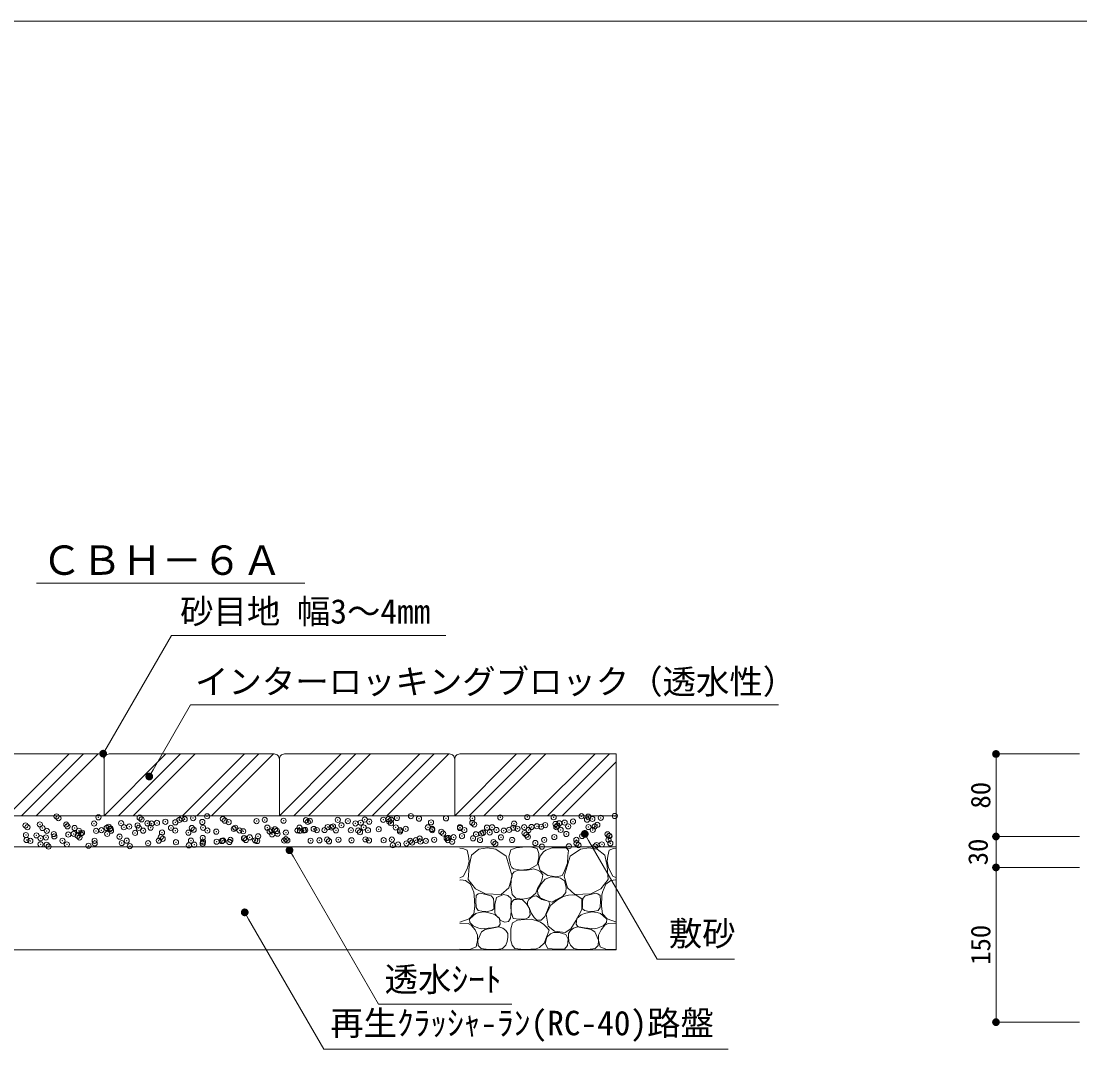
# Model space of a CAD drawing. Units: millimetres at full size, sheet at 1:10. Extents: x 3954 to 6692, y 1815 to 3681.
# Drawn here: x 4469 to 5496, y 2612 to 3627 of the extents above; entities that cross this region are included whole.
import ezdxf
from ezdxf.enums import TextEntityAlignment as Align

# ---------------------------------------------------------------- set-up
doc = ezdxf.new("R2010")
doc.units = ezdxf.units.MM
doc.header["$LTSCALE"] = 10
doc.header["$PDMODE"] = 32
doc.header["$PDSIZE"] = 5
doc.linetypes.add('DASHED', pattern=[7.5, 6, -1.5])
doc.linetypes.add('USER1', pattern=[50, 37.5, -12.5])
for name, color, linetype, lineweight in [('_0-0_', 7, 'Continuous', 13), ('ハッチ', 4, 'Continuous', 13), ('寸法', 1, 'Continuous', 13), ('本体', 7, 'Continuous', 13)]:
    doc.layers.add(name, color=color, linetype=linetype, lineweight=lineweight)
doc.styles.add('ＭＳ ゴシック', font='')
doc.styles.get('ＭＳ ゴシック').set_extended_font_data('MS Gothic')

# ---------------------------------------------------------------- blocks, each defined once
blk = doc.blocks.new('filled_dot')
at = {"color": 0, "linetype": 'Continuous', "lineweight": -2, "const_width": 1.25}
blk.add_lwpolyline([(-0.625, 0, 1), (0.625, 0, 1)], format="xyb", close=True, dxfattribs=at)

msp = doc.modelspace()

# ---------------------------------------------------------------- linework, layer by layer
at = {"layer": '_0-0_', "color": 6}
msp.add_lwpolyline([(6691.76, 3626.63), (3953.63, 3626.63), (3953.63, 1814.81), (6691.76, 1814.81)], close=True, dxfattribs=at)
at = {"layer": 'ハッチ'}
for p, q in [((4455.51, 2856.18), (4515.45, 2916.12)), ((4469.65, 2856.18), (4529.65, 2916.18)), ((4549.58, 2856.18), (4609.58, 2916.18)), ((4563.72, 2856.18), (4623.72, 2916.18)), ((4625.51, 2856.18), (4685.45, 2916.12)), ((4639.65, 2856.18), (4699.65, 2916.18)), ((4719.58, 2856.18), (4779.58, 2916.18)), ((4733.72, 2856.18), (4793.72, 2916.18)), ((4795.51, 2856.18), (4855.45, 2916.12)), ((4809.65, 2856.18), (4869.65, 2916.18)), ((4889.58, 2856.18), (4949.58, 2916.18)), ((4903.72, 2856.18), (4963.72, 2916.18)), ((4965.51, 2856.18), (5025.45, 2916.12)), ((4979.65, 2856.18), (5039.65, 2916.18))]:
    msp.add_line(p, q, dxfattribs=at)
at = {"layer": 'ハッチ', "linetype": 'USER1'}
for p, q in [((4483.8, 2856.18), (4543.79, 2916.18)), ((4577.86, 2856.18), (4637.86, 2916.18)), ((4653.8, 2856.18), (4713.79, 2916.18)), ((4747.86, 2856.18), (4807.86, 2916.18)), ((4823.8, 2856.18), (4883.79, 2916.18)), ((4917.86, 2856.18), (4977.86, 2916.18)), ((4993.8, 2856.18), (5046.07, 2908.46))]:
    msp.add_line(p, q, dxfattribs=at)
at = {"layer": 'ハッチ', "linetype": 'DASHED'}
msp.add_line((4209.58, 2826.18), (5046.07, 2826.18), dxfattribs=at)
at = {"layer": 'ハッチ'}
for points in [[(4902.13, 2805.96), (4903.54, 2812.14), (4902.98, 2817.19), (4901.57, 2822.81), (4897.36, 2824.5), (4894.5, 2824.85)], [(5038.86, 2805.96), (5037.46, 2812.14), (5038.02, 2817.19), (5039.43, 2822.81), (5043.64, 2824.5), (5046.5, 2824.85)], [(4894.5, 2796.04), (4898.2, 2797.82), (4902.13, 2805.96)], [(5046.5, 2796.04), (5042.8, 2797.82), (5038.86, 2805.96)], [(4908.03, 2782.09), (4904.94, 2789.96), (4900.17, 2793.61), (4895.39, 2794.17), (4894.5, 2793.94)], [(5032.96, 2782.09), (5036.05, 2789.96), (5040.83, 2793.61), (5045.61, 2794.17), (5046.5, 2793.94)], [(4894.5, 2753.15), (4903.54, 2756.26), (4908.03, 2761.31), (4909.13, 2768.75), (4908.6, 2779.28), (4908.03, 2782.09)], [(5046.5, 2753.15), (5037.46, 2756.26), (5032.96, 2761.31), (5031.87, 2768.75), (5032.4, 2779.28), (5032.96, 2782.09)], [(4894.5, 2726.8), (4897.94, 2726.73), (4904.89, 2726.89), (4910.35, 2729.37), (4911.83, 2735.49), (4911.83, 2740.61), (4909.35, 2745.74), (4905.71, 2750.2), (4902.57, 2751.69), (4896.62, 2752.19), (4894.5, 2751.82)], [(5046.5, 2726.8), (5043.06, 2726.73), (5036.11, 2726.89), (5030.65, 2729.37), (5029.16, 2735.49), (5029.16, 2740.61), (5031.65, 2745.74), (5035.28, 2750.2), (5038.43, 2751.69), (5044.38, 2752.19), (5046.5, 2751.82)]]:
    msp.add_lwpolyline(points, dxfattribs=at)
for points in [[(4921.29, 2825.21), (4913.11, 2823.77), (4905.89, 2818), (4903.49, 2807.42), (4902.52, 2794.43), (4909.74, 2785.29), (4919.37, 2780.48), (4934.77, 2780), (4941.99, 2786.25), (4945.35, 2797.8), (4939.58, 2817.03), (4929.47, 2823.77)], [(4943.56, 2808.85), (4942.13, 2816.56), (4944.13, 2823.41), (4949.28, 2825.12), (4958.62, 2826), (4964.34, 2825.78), (4969.4, 2824.68), (4971.16, 2819.85), (4971.16, 2815.67), (4969.4, 2808.64), (4962.14, 2804.46), (4954, 2803.58), (4946.53, 2804.9), (4944.99, 2806.22)], [(4977.9, 2822.97), (4984.2, 2825.24), (4997.57, 2825.24), (5000.09, 2822.72), (4999.34, 2817.42), (4998.83, 2810.37), (4995.55, 2801.29), (4993.79, 2798.27), (4988.24, 2797.01), (4979.91, 2798.52), (4972.6, 2803.06), (4970.58, 2810.11), (4972.35, 2817.17), (4975.63, 2821.21)], [(5019.71, 2825.21), (5027.89, 2823.77), (5035.11, 2818), (5037.51, 2807.42), (5038.48, 2794.43), (5031.26, 2785.29), (5021.63, 2780.48), (5006.23, 2780), (4999.01, 2786.25), (4995.64, 2797.8), (5001.42, 2817.03), (5011.53, 2823.77)], [(4944.45, 2795.13), (4945.62, 2800.03), (4947.39, 2802), (4950.33, 2803.17), (4959.76, 2803.57), (4963.88, 2804.15), (4965.84, 2804.74), (4969.77, 2803.57), (4972.71, 2802), (4975.07, 2799.05), (4974.28, 2795.13), (4972.91, 2790.62), (4969.77, 2785.91), (4968.39, 2781.4), (4963.88, 2777.48), (4959.56, 2775.91), (4954.65, 2775.32), (4948.76, 2776.5), (4945.43, 2780.03), (4944.14, 2788.66), (4944.45, 2793.37)], [(4973.3, 2790.42), (4977.22, 2794.74), (4983.19, 2797.01), (4990, 2796.5), (4992.02, 2795.74), (4996.06, 2793.22), (4997.57, 2786.92), (4997.32, 2781.88), (4994.29, 2778.35), (4987.99, 2774.82), (4984.2, 2772.55), (4979.41, 2773.81), (4972.6, 2776.84), (4970.35, 2780.42), (4969.96, 2784.34), (4971.73, 2787.68)], [(4927.56, 2768.08), (4927.56, 2772.13), (4927.22, 2776.19), (4925.02, 2778.72), (4918.43, 2780.24), (4914.71, 2781.09), (4912.51, 2780.58), (4910.31, 2778.89), (4909.98, 2773.82), (4910.48, 2767.4), (4912.31, 2764.34), (4916, 2763.73), (4921.08, 2763.42), (4925.54, 2764.34), (4927.73, 2766.22)], [(4928.98, 2760.87), (4928.41, 2762.59), (4928.41, 2770.3), (4930.13, 2777.15), (4936.99, 2780.01), (4941.27, 2778.86), (4944.42, 2776.01), (4943.91, 2768.4), (4944.25, 2763.33), (4943.74, 2756.91), (4941.92, 2753.85), (4938.23, 2753.24), (4934.13, 2754.88), (4932.7, 2757.45), (4930.7, 2758.59)], [(4944.27, 2768.61), (4945.05, 2772.71), (4947.19, 2775.24), (4949.54, 2775.24), (4955.19, 2774.85), (4959.1, 2770.95), (4962.22, 2766.47), (4962.61, 2760.23), (4961.24, 2757.5), (4958.71, 2756.33), (4952.07, 2755.94), (4946.22, 2756.53), (4944.27, 2762.76)], [(4960.07, 2772.71), (4961.63, 2775.24), (4964.95, 2777.97), (4968.85, 2778.56), (4974.12, 2775.24), (4980.56, 2773.49), (4981.92, 2770.95), (4980.17, 2766.47), (4977.05, 2758.48), (4973.34, 2755.16), (4969.24, 2755.16), (4966.51, 2757.5), (4963.97, 2761.6), (4961.63, 2767.64), (4960.27, 2770.17)], [(4994.75, 2777.88), (4999.81, 2779.28), (5003.74, 2779.57), (5007.39, 2779.28), (5012.73, 2775.63), (5012.73, 2765.52), (5007.39, 2755.13), (5002.34, 2746.71), (4996.72, 2743.06), (4986.32, 2744.46), (4980.14, 2749.24), (4978.17, 2761.03), (4982.95, 2769.74), (4989.13, 2774.79)], [(5013.44, 2768.08), (5013.44, 2772.13), (5013.78, 2776.19), (5015.98, 2778.72), (5022.57, 2780.24), (5026.29, 2781.09), (5028.49, 2780.58), (5030.68, 2778.89), (5031.02, 2773.82), (5030.52, 2767.4), (5028.69, 2764.34), (5025, 2763.73), (5019.92, 2763.42), (5015.46, 2764.34), (5013.27, 2766.22)], [(4932.46, 2749.27), (4933.54, 2751.27), (4932.92, 2756.81), (4928.77, 2760.34), (4925.54, 2761.42), (4918.31, 2763.27), (4913.38, 2762.65), (4910, 2761.42), (4907.38, 2759.11), (4903.84, 2756.04), (4904.15, 2752.81), (4907.38, 2749.58), (4912.15, 2747.58), (4915.38, 2746.81), (4925.69, 2747.58), (4931.08, 2748.66)], [(5008.54, 2749.27), (5007.46, 2751.27), (5008.08, 2756.81), (5012.23, 2760.34), (5015.46, 2761.42), (5022.69, 2763.27), (5027.62, 2762.65), (5031, 2761.42), (5033.62, 2759.11), (5037.15, 2756.04), (5036.85, 2752.81), (5033.62, 2749.58), (5028.85, 2747.58), (5025.62, 2746.81), (5015.31, 2747.58), (5009.92, 2748.66)], [(4944.14, 2735.2), (4944.14, 2746.52), (4945.65, 2752.55), (4950.33, 2754.97), (4957.28, 2755.72), (4964.08, 2756.03), (4972.08, 2753.61), (4975.71, 2751.2), (4979.18, 2747.72), (4981.29, 2745.31), (4979.18, 2740.18), (4976.46, 2732.63), (4971.93, 2728.71), (4968.61, 2727.35), (4963.32, 2727.05), (4956.52, 2726.59), (4947.76, 2727.65), (4945.19, 2730.82)], [(4941.2, 2742), (4939.06, 2745.09), (4936.21, 2747.23), (4932.4, 2748.66), (4925.98, 2747.23), (4919.08, 2746.04), (4915.51, 2743.66), (4911.94, 2735.82), (4912.41, 2730.59), (4915.27, 2727.5), (4922.41, 2726.54), (4930.89, 2726.77), (4935.97, 2727.5), (4939.06, 2730.82), (4940.58, 2734.41), (4941.2, 2738.43)], [(4985.28, 2743.19), (4990.75, 2743.19), (4997.41, 2741.29), (4999.56, 2736.53), (4999.08, 2730.59), (4995.99, 2727.02), (4988.37, 2727.02), (4980.05, 2727.73), (4977.19, 2732.49), (4979.09, 2738.43), (4982.43, 2741.76)], [(4999.79, 2742), (5001.94, 2745.09), (5004.79, 2747.23), (5008.6, 2748.66), (5015.02, 2747.23), (5021.92, 2746.04), (5025.49, 2743.66), (5029.06, 2735.82), (5028.58, 2730.59), (5025.73, 2727.5), (5018.59, 2726.54), (5010.11, 2726.77), (5005.03, 2727.5), (5001.94, 2730.82), (5000.41, 2734.41), (4999.79, 2738.43)]]:
    msp.add_lwpolyline(points, close=True, dxfattribs=at)
for p in [(4503.54, 2855.67), (4505.39, 2853.98), (4544.15, 2854.79), (4584.16, 2854.44), (4586.01, 2852.75), (4622.62, 2852.25), (4624.77, 2853.56), (4627.83, 2852.94), (4635.96, 2854.01), (4649.54, 2855.8), (4664.78, 2853.21), (4666.63, 2851.53), (4705.39, 2852.33), (4723.66, 2851.45), (4745.4, 2851.99), (4749.24, 2851.33), (4776.25, 2852.3), (4802.42, 2852.64), (4820.27, 2852.38), (4825.47, 2853.07), (4828, 2852.52), (4833.6, 2854.14), (4847.18, 2855.93), (4855.01, 2853.49), (4881.19, 2853.82), (4906.77, 2853.7), (4933.78, 2854.67), (4959.95, 2855.01), (4985.54, 2854.88), (5012.54, 2855.86), (5017.91, 2852.51), (5019.16, 2855.39), (5023.11, 2853.2), (5031.24, 2854.27), (5044.83, 2856.06), (4473.48, 2846.89), (4475.33, 2845.2), (4487.36, 2847.9), (4489.89, 2844.35), (4494.11, 2841.67), (4512.94, 2847.78), (4514.09, 2846.01), (4521.03, 2844.41), (4525.25, 2841.72), (4539.95, 2848.75), (4541.87, 2841.62), (4547.07, 2842.31), (4552.17, 2844.46), (4554.1, 2845.67), (4555.2, 2843.38), (4555.95, 2843.98), (4556.39, 2841.78), (4566.13, 2849.09), (4568.79, 2845.17), (4573.99, 2845.85), (4582.12, 2846.92), (4583.31, 2844.52), (4587.53, 2841.83), (4591.71, 2848.96), (4594.71, 2844.78), (4595.7, 2848.71), (4600.91, 2849.4), (4609.04, 2850.47), (4614.46, 2844.58), (4618.67, 2841.89), (4618.72, 2849.94), (4634.72, 2844.44), (4636.56, 2842.75), (4644.89, 2850.27), (4645.6, 2844.63), (4649.81, 2841.95), (4670.47, 2850.15), (4675.33, 2843.55), (4676.74, 2844.69), (4680.96, 2842), (4684.59, 2841.23), (4697.48, 2851.12), (4707.88, 2844.75), (4710.17, 2841.1), (4712.1, 2842.06), (4715.34, 2843.21), (4717.18, 2841.52), (4737.18, 2842.08), (4739.02, 2844.8), (4739.51, 2841.75), (4743.24, 2842.12), (4744.72, 2842.44), (4747.24, 2850.3), (4752.85, 2843.51), (4755.94, 2842.33), (4763.36, 2842.41), (4766.43, 2845.3), (4770.16, 2844.86), (4771.63, 2845.98), (4774.38, 2842.17), (4779.76, 2847.05), (4786.01, 2851.1), (4788.94, 2842.29), (4793.35, 2848.84), (4795.96, 2841.98), (4798.55, 2849.52), (4801.3, 2844.92), (4805.52, 2842.23), (4806.68, 2850.59), (4815.95, 2843.26), (4826.02, 2850.76), (4827.86, 2849.07), (4832.45, 2844.97), (4836.56, 2841.1), (4836.66, 2842.29), (4842.12, 2843.6), (4863.59, 2845.03), (4866.62, 2849.87), (4867.7, 2843.47), (4867.8, 2842.34), (4894.71, 2844.45), (4894.73, 2845.09), (4898.95, 2842.4), (4906.64, 2849.53), (4908.48, 2847.84), (4920.89, 2844.78), (4925.87, 2845.14), (4930.09, 2842.46), (4937.16, 2841.88), (4942.36, 2842.57), (4946.47, 2844.66), (4947.24, 2848.65), (4950.49, 2843.64), (4957.01, 2845.2), (4961.23, 2842.51), (4964.07, 2845.42), (4969.28, 2846.11), (4973.48, 2845.63), (4977.41, 2847.18), (4987.26, 2848.3), (4988.15, 2845.26), (4989.1, 2846.61), (4990.99, 2848.97), (4992.37, 2842.57), (4996.2, 2849.65), (4999.65, 2845.96), (5004.33, 2850.72), (5019.29, 2845.31), (5023.51, 2842.63), (5025.23, 2845.84), (5027.86, 2847.42), (4473.87, 2837.55), (4474.45, 2832.75), (4478.15, 2831.94), (4484.03, 2837.23), (4488.03, 2834.54), (4493.24, 2835.22), (4500.88, 2838.53), (4501.37, 2836.29), (4509.29, 2831.99), (4514.95, 2838.08), (4520.16, 2838.76), (4524.04, 2836.89), (4525.88, 2835.2), (4527.06, 2838.86), (4528.29, 2839.83), (4540.43, 2832.05), (4552.64, 2838.74), (4564.65, 2836), (4571.57, 2832.11), (4579.65, 2839.71), (4602.71, 2832.16), (4604.66, 2835.66), (4605.82, 2840.04), (4606.5, 2833.97), (4619.35, 2830.67), (4631.4, 2839.92), (4633.85, 2832.22), (4645.26, 2834.78), (4645.52, 2831), (4658.41, 2840.89), (4658.76, 2831.12), (4663.96, 2831.81), (4664.99, 2832.28), (4671.1, 2830.88), (4672.09, 2832.88), (4685.28, 2834.43), (4685.68, 2834.66), (4687.12, 2832.74), (4690.88, 2835.35), (4696.14, 2832.33), (4698.11, 2831.85), (4699.01, 2836.42), (4712.59, 2838.21), (4717.8, 2838.89), (4724.29, 2832.19), (4725.88, 2833.55), (4725.93, 2839.96), (4727.28, 2832.39), (4749.87, 2832.06), (4758.42, 2832.45), (4765.9, 2833.21), (4767.74, 2831.52), (4776.88, 2833.04), (4789.56, 2832.5), (4797.8, 2840.29), (4803.05, 2833.37), (4806.5, 2832.32), (4820.7, 2832.56), (4828.63, 2833.25), (4846.52, 2831.98), (4851.84, 2832.62), (4855.64, 2834.22), (4856.4, 2831.25), (4861.61, 2831.93), (4869.74, 2833), (4876.58, 2840.75), (4878.42, 2839.07), (4881.82, 2834.55), (4882.98, 2832.67), (4883.32, 2834.79), (4887.12, 2831.09), (4888.53, 2835.48), (4896.66, 2836.55), (4907.4, 2834.43), (4910.24, 2838.34), (4914.13, 2832.73), (4915.44, 2839.02), (4917.18, 2839.87), (4923.57, 2840.09), (4927.13, 2830.75), (4934.41, 2835.4), (4945.27, 2832.79), (4957.2, 2839.53), (4959.04, 2837.84), (4960.58, 2835.74), (4976.41, 2832.84), (4986.17, 2835.62), (4997.8, 2838.64), (5007.55, 2832.9), (5013.17, 2836.59), (5037.82, 2838.3), (5038.69, 2832.96), (5039.35, 2836.92), (5039.66, 2836.61), (4487.99, 2828.63), (4493.98, 2828.11), (4495.82, 2826.42), (4513.57, 2828.51), (4534.58, 2827.23), (4540.58, 2829.48), (4566.76, 2829.82), (4574.6, 2826.88), (4592.34, 2829.69), (4631.84, 2827.58), (4637.05, 2828.26), (4645.18, 2829.33), (4829.49, 2827.71), (4834.69, 2828.39), (4842.82, 2829.46), (4848.36, 2830.29), (4928.98, 2829.06), (4967.74, 2829.87), (4974.11, 2826.36), (5000.28, 2826.7), (5007.75, 2829.52), (5009.6, 2827.83), (5025.86, 2826.57), (5027.13, 2827.83), (5032.33, 2828.52), (5040.46, 2829.59)]:
    msp.add_point(p, dxfattribs=at)
at = {"layer": '寸法', "color": 3}
msp.add_line((4484.15, 3081.82), (4744.26, 3081.82), dxfattribs=at)
at = {"layer": '寸法'}
for p, q in [((4614.95, 3031.16), (4880.91, 3031.16)), ((4633.53, 2963.77), (5203.64, 2963.77)), ((5414.46, 2916.18), (5414.46, 2836.18)), ((5495.5, 2916.18), (5414.46, 2916.18)), ((5495.5, 2836.18), (5414.46, 2836.18)), ((5414.46, 2836.18), (5414.46, 2806.18)), ((5495.5, 2836.18), (5414.46, 2836.18)), ((5495.5, 2806.18), (5414.46, 2806.18)), ((5414.46, 2806.18), (5414.46, 2656.18)), ((5495.5, 2806.18), (5414.46, 2806.18)), ((5085.82, 2717.24), (5160.93, 2717.24)), ((4815.7, 2673.53), (4945, 2673.53)), ((5495.5, 2656.18), (5414.46, 2656.18)), ((4762.57, 2630.03), (5154.69, 2630.03))]:
    msp.add_line(p, q, dxfattribs=at)
for points in [[(4548.75, 2916.5), (4552.5, 2922.99), (4614.95, 3031.16)], [(4593.42, 2894.3), (4597.17, 2900.79), (4633.53, 2963.77)], [(5015.72, 2838.67), (5019.47, 2832.18), (5085.82, 2717.24)], [(4729.41, 2822.86), (4733.16, 2816.37), (4815.7, 2673.53)], [(4686, 2762.65), (4689.75, 2756.16), (4762.57, 2630.03)]]:
    msp.add_lwpolyline(points, dxfattribs=at)
at = {"layer": '本体'}
for p, q in [((4544.58, 2916.18), (4384.58, 2916.18)), ((4714.58, 2916.18), (4554.58, 2916.18)), ((4884.58, 2916.18), (4724.58, 2916.18)), ((5046.07, 2916.18), (4894.58, 2916.18)), ((5046.07, 2726.18), (5046.07, 2916.18)), ((5046.07, 2916.18), (5046.07, 2896.18)), ((4549.58, 2856.18), (4549.58, 2911.18)), ((4549.58, 2911.18), (4549.58, 2856.06)), ((4719.58, 2856.18), (4719.58, 2911.18)), ((4719.58, 2911.18), (4719.58, 2856.06)), ((4889.58, 2911.18), (4889.58, 2856.06)), ((4889.58, 2856.18), (4889.58, 2911.18)), ((4209.58, 2856.18), (5046.07, 2856.18)), ((4209.58, 2826.18), (5046.07, 2826.18)), ((4209.58, 2726.18), (5046.07, 2726.18))]:
    msp.add_line(p, q, dxfattribs=at)
for centre, start, end in [((4544.58, 2911.18), 359.99804, 90.00081), ((4554.58, 2911.18), 89.99999, 180.00001), ((4714.58, 2911.18), 359.99804, 90.00081), ((4724.58, 2911.18), 89.99999, 180.00001), ((4884.58, 2911.18), 359.99804, 90.00081), ((4894.58, 2911.18), 89.99999, 180.00001)]:
    msp.add_arc(centre, 5, start, end, dxfattribs=at)

# ---------------------------------------------------------------- block references
at = {"layer": '寸法', "xscale": 3, "yscale": 3}
for p, rotation in [((4548.75, 2916.5), 60), ((5414.46, 2916.18), 270), ((4593.42, 2894.3), 60), ((5015.72, 2838.67), 300), ((5414.46, 2836.18), 90), ((5414.46, 2836.18), 270), ((4729.41, 2822.86), 300), ((5414.46, 2806.18), 90), ((5414.46, 2806.18), 270), ((4686, 2762.65), 300), ((5414.46, 2656.18), 90)]:
    msp.add_blockref('filled_dot', p, dxfattribs=dict(at, rotation=rotation))

# ---------------------------------------------------------------- texts
at = {"layer": '寸法', "color": 3, "style": 'ＭＳ ゴシック'}
for s, height, p in [('ＣＢＨ－６Ａ', 28.48, (4489.1, 3081.31)), ('砂目地 幅3～4mm', 23.74, (4623.35, 3035.49)), ('インターロッキングブロック（透水性）', 23.74, (4637.83, 2967.36)), ('敷砂', 23.74, (5097.2, 2723.08)), ('透水ｼｰﾄ', 23.74, (4821.65, 2678.78)), ('再生ｸﾗｯｼｬ-ﾗﾝ(RC-40)路盤', 23.74, (4768.86, 2636.35))]:
    msp.add_text(s, height=height, dxfattribs=at).set_placement(p, align=Align.BOTTOM_LEFT)
at = {"layer": '寸法', "style": 'ＭＳ ゴシック'}
for s, p in [('80', (5399.46, 2876.18)), ('30', (5396.96, 2821.18)), ('150', (5399.46, 2731.18))]:
    msp.add_text(s, height=18.99, rotation=90, dxfattribs=at).set_placement(p, align=Align.MIDDLE_CENTER)

doc.saveas('drawing.dxf')
